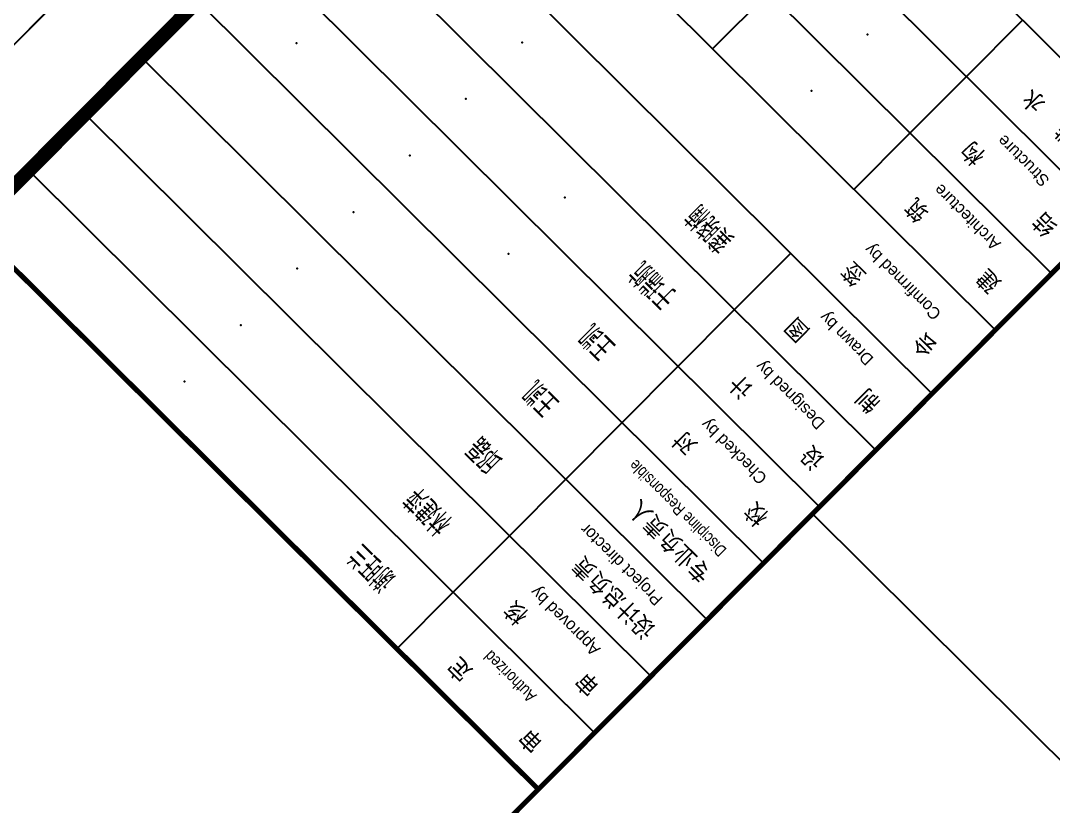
# Model space of a CAD drawing. Extents: x 517450926 to 520131079, y 3499134486 to 3500888201.
# Drawn here: x 518811903 to 518827437, y 3500034177 to 3500046003 of the extents above; entities that cross this region are included whole.
import ezdxf
from ezdxf.enums import TextEntityAlignment as Align

# ---------------------------------------------------------------- set-up
doc = ezdxf.new("R2010")
doc.units = 0
doc.header["$LTSCALE"] = 1000
doc.header["$MEASUREMENT"] = 0
doc.layers.get('0').update_dxf_attribs({"linetype": 'CONTINUOUS'})
doc.layers.add('C-SHET-LOGO', color=7, linetype='CONTINUOUS')
doc.layers.add('C-SHET-SHET', color=144, linetype='CONTINUOUS')
doc.layers.add('S_POST_OTHER_TPLT', color=8, linetype='CONTINUOUS', plot=False)
doc.layers.add('内框', color=8, linetype='CONTINUOUS', plot=False)
doc.styles.get("Standard").update_dxf_attribs({"font": 'Tssdeng.shx', "bigfont": 'Tssdchn.shx'})
doc.styles.add('STYLEP4', font='GOTHIC.TTF')
doc.styles.add('TH-STYLE1', font='Tssdeng.shx', dxfattribs={"width": 0.7, "bigfont": 'Tssdchn.shx'})
doc.styles.add('TH-STYLEP5', font='')
doc.styles.add('TuKuang', font='Tssdeng.shx', dxfattribs={"width": 1.1, "bigfont": 'Tssdchn.shx'})
doc.styles.add('黑体', font='simhei.ttf')
doc.styles.get('TH-STYLEP5').set_extended_font_data('STXihei')

# ---------------------------------------------------------------- blocks, each defined once
blk = doc.blocks.new('THAPE_A1L2_inner')
at = {"layer": '内框'}
blk.add_lwpolyline([(0, 0), (1261, 0), (1261, 594), (0, 594)], close=True, dxfattribs=at)
at = {"layer": '内框', "const_width": 1.4}
blk.add_lwpolyline([(25, 584), (25, 10), (1251, 10), (1251, 584)], close=True, dxfattribs=at)
at = {"layer": '内框', "const_width": 0.5}
blk.add_lwpolyline([(1171, 584), (1171, 10)], dxfattribs=at)
at = {"layer": '内框', "style": '黑体', "width": 0.8}
blk.add_attdef('内框名称', (58.89, 599.29), '', height=8, dxfattribs=at)
blk = doc.blocks.new('LOGO2020')
at = {"insert": (4.83, 4.64), "char_height": 2.0231, "width": 75.8521, "attachment_point": 1, "style": 'TH-STYLEP5'}
blk.add_mtext('{\\fSTXihei|b0|i0|c134|p2;所有施工图蓝图须加盖本公司施工图用图章后为有效施工图}', dxfattribs=at)
blk = doc.blocks.new('SH_THAPE_A1L2')
for p, q in [((1191, 187), (1191, 179)), ((1191, 179), (1191, 171)), ((1191, 171), (1191, 163)), ((1191, 163), (1191, 155)), ((1191, 155), (1191, 147)), ((1191, 147), (1191, 139)), ((1191, 139), (1191, 131)), ((1191, 122), (1191, 114)), ((1191, 114), (1191, 106)), ((1191, 106), (1191, 98))]:
    blk.add_line(p, q)
for points in [[(0, 0), (1261, 0), (1261, 594), (0, 594)], [(1171, 187), (1171, 179), (1251, 179), (1251, 187)], [(1251, 131), (1171, 131), (1171, 187), (1251, 187)], [(1171, 179), (1171, 171), (1251, 171), (1251, 179)], [(1171, 171), (1171, 163), (1251, 163), (1251, 171)], [(1171, 163), (1171, 155), (1251, 155), (1251, 163)], [(1171, 155), (1171, 147), (1251, 147), (1251, 155)], [(1171, 147), (1171, 139), (1251, 139), (1251, 147)], [(1171, 139), (1171, 131), (1251, 131), (1251, 139)], [(1251, 82), (1171, 82), (1171, 131), (1251, 131)], [(1171, 122), (1171, 114), (1211, 114), (1211, 122)], [(1211, 122), (1211, 114), (1251, 114), (1251, 122)], [(1171, 114), (1171, 106), (1211, 106), (1211, 114)], [(1171, 106), (1171, 98), (1211, 98), (1211, 106)], [(1171, 98), (1171, 90), (1211, 90), (1211, 98)]]:
    blk.add_lwpolyline(points, close=True)
at = {"const_width": 1.4}
blk.add_lwpolyline([(25, 584), (25, 10), (1251, 10), (1251, 584)], close=True, dxfattribs=at)
at = {"const_width": 0.5}
for points in [[(1171, 584), (1171, 10)], [(1171, 187), (1251, 187)]]:
    blk.add_lwpolyline(points, dxfattribs=at)
for p in [(1199, 183), (1225, 183), (1199, 175), (1225, 175), (1199, 167), (1225, 167), (1199, 159), (1225, 159), (1199, 151), (1211, 151), (1225, 151), (1241, 151), (1199, 143), (1211, 143), (1225, 143), (1199, 135), (1225, 135), (1201, 118), (1201, 110)]:
    blk.add_point(p)
at = {"layer": 'C-SHET-LOGO', "xscale": 1.000832973929552, "yscale": 1.000832973929552, "zscale": 1.000832973929552}
blk.add_blockref('LOGO2020', (1171, 248.96), dxfattribs=at)
at = {"style": 'TuKuang', "width": 1.1}
for s, p in [('审      定', (1173.92, 182.98)), ('审      核', (1173.91, 174.98)), ('设计总负责', (1173.96, 167)), ('专业负责人', (1173.94, 159)), ('校      对', (1173.92, 150.98)), ('设      计', (1173.91, 143.01)), ('制      图', (1173.98, 134.98)), ('会      签', (1173.93, 127)), ('建      筑', (1173.91, 117.98)), ('结      构', (1173.93, 109.98)), ('给  排  水', (1173.93, 101.97))]:
    blk.add_text(s, height=2, dxfattribs=at).set_placement(p)
at = {"style": 'STYLEP4'}
for s, width, p in [('Authorized', 0.85, (1181, 181)), ('Discipline Responsible', 0.8, (1181, 157))]:
    blk.add_text(s, height=1.2, dxfattribs=dict(at, width=width)).set_placement(p, align=Align.MIDDLE)
for s, p in [('Approved by', (1181, 173)), ('Project director', (1181, 165)), ('Checked by', (1181, 149)), ('Designed by', (1181, 141)), ('Drawn by', (1181, 133)), ('Comfirmed by', (1181, 125)), ('Architecture', (1181, 116)), ('Structure', (1181, 108))]:
    blk.add_text(s, height=1.2, dxfattribs=at).set_placement(p, align=Align.MIDDLE)
blk.add_attdef('作废标记', text='', height=400).set_placement((658, 330.5), align=Align.MIDDLE_CENTER)

msp = doc.modelspace()

# ---------------------------------------------------------------- linework, layer by layer
at = {"layer": 'S_POST_OTHER_TPLT'}
msp.add_lwpolyline([(518838173.206, 3500024301.0972), (518823815.0385, 3500038580.6463), (518838411.9109, 3500053257.8843), (518852770.0785, 3500038978.3351)], close=True, dxfattribs=at)

# ---------------------------------------------------------------- block references
at = {"layer": 'C-SHET-SHET', "xscale": 150, "yscale": 150, "zscale": 150, "rotation": 135.1572922948761}
msp.add_blockref('SH_THAPE_A1L2', (518964013.4643, 3499930459.5851), dxfattribs=at)
at = {"layer": '内框', "xscale": 149.9999999999999, "yscale": 149.9999999999999, "zscale": 149.9999999999999, "rotation": 135.1572922948763}
msp.add_blockref('THAPE_A1L2_inner', (518964013.4644, 3499930459.5851), dxfattribs=at)

# ---------------------------------------------------------------- texts
at = {"layer": 'C-SHET-SHET', "char_height": 375, "attachment_point": 5, "rotation": 135.15729229, "style": 'TH-STYLE1'}
for s, insert in [('龚晓楠', (518822265.2942, 3500042872.0817)), ('于瑞航', (518821419.0987, 3500042021.2273)), ('王凯', (518820572.9032, 3500041170.3729)), ('王凯', (518819726.7077, 3500040319.5185)), ('邱磊', (518818880.5122, 3500039468.6642)), ('林建萍', (518818034.3167, 3500038617.8098)), ('谢旺兰', (518817188.1212, 3500037766.9554))]:
    msp.add_mtext(s, dxfattribs=dict(at, insert=insert))

doc.saveas('drawing.dxf')
